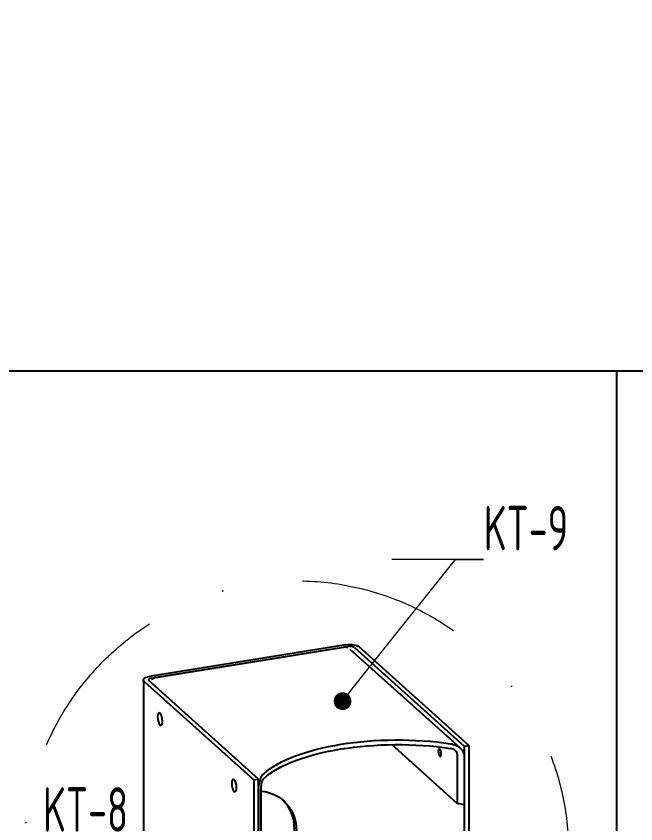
# Model space of a CAD drawing. Header units: millimetres. Extents: x -46397 to 283259, y -8690 to 23983.
# Drawn here: x 218376 to 218865, y 117 to 754 of the extents above; entities that cross this region are included whole.
import ezdxf
from ezdxf import colors
from ezdxf.entities.mleader import LeaderData, LeaderLine
from ezdxf.math import Vec2, Vec3

# ---------------------------------------------------------------- set-up
doc = ezdxf.new("R2010")
doc.units = ezdxf.units.MM
doc.linetypes.add('DASHDOT', pattern=[25.4, 12.7, -6.35, 0, -6.35])
for name, color, linetype, lineweight in [('Dtext', 255, 'Continuous', 20), ('Long_AM_Box', 5, 'DASHDOT', 9), ('Long_AM_Visible', 30, 'Continuous', 25)]:
    doc.layers.add(name, color=color, linetype=linetype, lineweight=lineweight)
doc.styles.add('Chu va so', font='arial.ttf')
doc.styles.add('Long_Text', font='isocp.shx', dxfattribs={"width": 0.7})
doc.styles.get("Standard").update_dxf_attribs({"font": 'isocp.shx', "width": 0.8})
doc.styles.add('TCVN', font='arial.ttf')

# ---------------------------------------------------------------- blocks, each defined once
blk = doc.blocks.new('_Dot')
at = {"color": 0, "linetype": 'ByBlock', "lineweight": -2}
blk.add_line((-0.5, 0), (-1, 0), dxfattribs=at)
at = {"color": 0, "linetype": 'ByBlock', "const_width": 0.5}
blk.add_lwpolyline([(-0.25, 0, 1), (0.25, 0, 1)], format="xyb", close=True, dxfattribs=at)
blk = doc.blocks.new('sdfsdfds')
at = {"layer": 'Long_AM_Box', "ltscale": 5}
blk.add_circle((38.02805573699879, 3.780616270980317), 107.3111273811064, dxfattribs=at)
at = {"layer": 'Long_AM_Visible', "color": 8, "extrusion": (1.738042615040928e-16, 0.9252312700157611, 0.3794036069741851)}
for p, q in [((57.51002722152043, 85.87197096986165), (-19.85113368803286, 73.45410318524591)), ((-19.07184874385712, 72.75526738789267), (58.28931216569617, 85.17313517251023)), ((56.44737976309261, 84.87747165383007), (-17.22991634125356, 73.05093090657465)), ((102.6456151418533, 45.12036917112528), (59.20121649264183, 84.07980396757739)), ((60.91052951249003, 84.76996289383897), (104.1608439143019, 45.98457614078688)), ((106.0027763169055, 46.28023965946704), (62.75246191509359, 85.06562641252094)), ((-22.29256379968137, 72.05643159054125), (-22.29256379966682, -84.97241702093561)), ((-21.97642860490305, 71.4651045531773), (21.27388579690887, 32.67971780012522)), ((23.11581819952698, 32.97538131880538), (-20.13449620229949, 71.76076807185927)), ((101.4280405175086, 23.35703318106971), (75.5634308828594, 46.55152093847755)), ((104.1608439143019, 45.98457614078688), (106.0027763169055, 46.28023965946704)), ((104.1608439143019, 45.98457614078688), (104.1608439143019, -80.73052138376988)), ((106.0027763169055, 46.28023965946704), (106.0027763169055, -79.25621544776368)), ((101.4280405175377, 42.78688985137524), (101.4280405175377, 23.35703318104424)), ((104.1608439143019, 42.28365106072306), (104.1608439143019, 22.85379439039207)), ((21.27388579690887, 32.67971780012522), (23.11581819952698, 32.97538131880538)), ((21.27388579690887, 32.67971780012522), (21.27388579692342, -102.2145527199827)), ((23.11581819954154, -102.4893382384216), (23.11581819952698, 32.97538131880538)), ((23.11581819952698, 29.27445623874337), (23.11581819952698, 9.844599568412377)), ((24.06687960798445, 10.93916539642669), (24.06687960798445, 30.36902206675768)), ((37.24877079282305, -103.5276815199159), (37.24877079282305, 13.22732701318637)), ((38.02805573699879, 12.52849121583313), (38.02805573699879, -103.5305111101261))]:
    blk.add_line(p, q, dxfattribs=at)
at = {"layer": 'Long_AM_Visible', "extrusion": (1.738042615040928e-16, 0.9252312700157611, 0.3794036069741851)}
for p, q in [((87.0938046961237, -27.26384395792593), (90.77766950134537, -26.67251692056379)), ((87.0938046961237, -27.26384395792593), (87.0938046961237, -50.39462570832075)), ((98.78307885877439, -37.7463809182118), (87.0938046961237, -27.26384395792593)), ((90.77766950134537, -26.67251692056379), (102.4669436639961, -37.15505388084966)), ((98.78307885877439, -37.7463809182118), (102.4669436639961, -37.15505388084966)), ((98.78307885877439, -60.87716266860662), (98.78307885877439, -37.7463809182118)), ((102.4669436639961, -37.15505388084966), (102.4669436639961, -60.28583563124266)), ((23.11581819952698, -47.78839024749686), (25.10578275442822, -49.5729216654654)), ((23.11581819952698, -49.89234702631074), (25.10578275442822, -49.5729216654654)), ((25.10578275442822, -49.5729216654654), (25.10578275442822, -72.7037034158584)), ((87.0938046961237, -50.39462570832075), (98.78307885877439, -60.8771626686048)), ((98.78307885877439, -60.87716266860662), (102.4669436639961, -60.28583563124266)), ((23.11581819952698, -73.02312877670374), (25.10578275442822, -72.7037034158584))]:
    blk.add_line(p, q, dxfattribs=at)
at = {"layer": 'Long_AM_Visible', "color": 8, "extrusion": (-1.774473704654122e-17, -5.551115123123498e-17, -1)}
blk.add_ellipse((59.06859710987192, 84.47429937515699), major_axis=(4.000000000000028, -1.576575496509856e-13), ratio=0.3794036069741851, start_param=-1.971039678010712, end_param=-0.4002433512158241, dxfattribs=at)
at = {"layer": 'Long_AM_Visible', "color": 8}
for centre, major_axis, ratio, start_param, end_param in [((56.44737976309261, 81.17654657376625), (2.670532856866992, 2.977961426948465), 0.8521067280743482, 0.2873295546134838, 0.8109283302119925), ((59.06859710987192, 84.47429937515699), (-1.999999999999992, -7.822645315850388e-14), 0.3794036069741851, -2.741349302374703, -1.170552975579796), ((-18.29256379968137, 72.05643159054125), (-2, 2.73405257878765e-16), 0.3794036069741851, -1.170552975579191, 0.4002433512157051), ((-17.22991634125356, 69.35000582651082), (-2.670532856866881, -2.977961426948865), 0.8521067280743484, -2.330664323377916, -1.80706554777983), ((18.82944676674379, 10.27069182637206), (13.35266428433508, 14.88980713474296), 0.8521067280743452, -0.7598679965829271, -0.0307150701851665), ((77.84892107482301, 3.605631124293723), (-57.14999999998651, -2.230327830507235e-12), 0.3794036069741852, -2.049243308134379, -1.996084188005885), ((77.84892107480846, 3.605631124290085), (-57.14999999998499, 1.450531931024179e-14), 0.3794036069741852, -0.3450217631526833, -0.2918626430241876), ((14.54368381357926, -51.86055191189553), (0.6339571155663577, -3.949442793055891), 0.3605093993024412, -2.438170043603986, -1.989696158347788), ((14.54368381357926, -51.86055191189553), (0.6339571155664089, -3.949442793056114), 0.360509399302447, -1.989696158347479, -0.7034226099864325)]:
    blk.add_ellipse(centre, major_axis=major_axis, ratio=ratio, start_param=start_param, end_param=end_param, dxfattribs=at)
at = {"layer": 'Long_AM_Visible', "color": 8, "extrusion": (-5.551115123125797e-17, -2.775557561562891e-16, -1)}
blk.add_ellipse((-18.29256379968137, 72.05643159054125), major_axis=(-3.999999999999992, 5.468105157575354e-16), ratio=0.3794036069741852, start_param=-0.4002433512156944, end_param=1.170552975579206, dxfattribs=at)
at = {"layer": 'Long_AM_Visible', "color": 8, "extrusion": (1.962143482061676e-16, 2.08950655315712e-17, -1)}
blk.add_ellipse((-15.74214905148256, 56.62210547420182), major_axis=(0.3962231972289094, -2.468401745660072), ratio=0.3605093993024475, start_param=-4.293489148832249, end_param=1.989696158347337, dxfattribs=at)
at = {"layer": 'Long_AM_Visible', "color": 8, "extrusion": (6.720451172271829e-17, -5.55111512312579e-16, -1)}
for centre, start_param, end_param in [((77.84892107482301, 26.73641287468308), -2.746314672782704, -1.19576468323971), ((77.84892107482301, 24.88595033465026), -2.746314672782703, -1.195764683239708)]:
    blk.add_ellipse(centre, major_axis=(57.15000000000001, -2.259338469127797e-12), ratio=0.3794036069741861, start_param=start_param, end_param=end_param, dxfattribs=at)
at = {"layer": 'Long_AM_Visible', "color": 8, "extrusion": (7.002447631044049e-16, -1.064243188009057e-17, -1)}
blk.add_ellipse((94.52606206992641, 43.42495789546956), major_axis=(-0.2377339183373456, 1.481041047396044), ratio=0.3605093993024467, start_param=-4.293489148832234, end_param=1.989696158347352, dxfattribs=at)
at = {"layer": 'Long_AM_Visible', "color": 8, "extrusion": (4.291548466309907e-16, 5.828623543017224e-17, -0.9999999999999999)}
blk.add_ellipse((13.48103635515145, 30.41576307348987), major_axis=(0.3962231972289098, -2.468401745660074), ratio=0.3605093993024474, start_param=-4.293489148832256, end_param=1.989696158347331, dxfattribs=at)
at = {"layer": 'Long_AM_Visible', "color": 8, "extrusion": (2.471419995042351e-17, 3.70610883213973e-17, -1)}
blk.add_ellipse((19.60873171091953, 9.571856029018818), major_axis=(13.35266428433519, 14.88980713474287), ratio=0.8521067280743448, start_param=-0.5664641663630228, end_param=0.7598679965829196, dxfattribs=at)
at = {"layer": 'Long_AM_Visible', "extrusion": (2.118634616653763e-16, -3.281472321843968e-17, -1)}
blk.add_ellipse((91.7695143611927, -39.32132453717531), major_axis=(-0.6339571155660083, 3.949442793056158), ratio=0.360509399302398, start_param=-5.864285475627827, end_param=0.4188998315517596, dxfattribs=at)
at = {"layer": 'Long_AM_Visible', "color": 8, "extrusion": (4.548814334304659e-17, -3.299220873405982e-18, -1)}
blk.add_ellipse((12.70175141096115, -52.15621543057568), major_axis=(0.6339571155662536, -3.949442793056106), ratio=0.3605093993024475, start_param=-4.293489148832251, end_param=1.989696158347336, dxfattribs=at)
at = {"layer": 'Long_AM_Visible', "color": 8}
for points, knots in [([(98.78307885877439, 46.91228028823025), (99.48002179821196, 46.80818683614416), (100.2276311619644, 46.58648468547472), (101.6337057738565, 45.91663286441508), (102.2928286457609, 45.47019051692405), (103.1872159814229, 44.60108800937269), (103.5334662949899, 44.17294549500366), (103.8993562032119, 43.47881293614228), (103.9965101265698, 43.23871195648826), (104.1272962380026, 42.75753732524936), (104.1608439143019, 42.51645963774899), (104.1608439143019, 42.28365106072306)], [2.174184526208085, 2.174184526208085, 2.174184526208085, 2.174184526208085, 2.398884981450443, 2.398884981450443, 2.623585436692801, 2.623585436692801, 2.774558659001991, 2.774558659001991, 2.850045270156585, 2.850045270156585, 2.925531881311179, 2.925531881311179, 2.925531881311179, 2.925531881311179]), ([(101.4280405175377, 42.78688985137524), (101.4280405175377, 43.01785509316869), (101.3614536272507, 43.26553189666811), (101.1227857257181, 43.7254436828207), (100.9516753306671, 43.93804790696595), (100.5092398990237, 44.36517352051669), (100.1839602876571, 44.58169534119043), (99.4914046444319, 44.904858232263), (99.12391075091728, 45.01091204813929), (98.78307885877439, 45.06181774819925)], [0, 0, 0, 0, 0.07488892213617696, 0.07488892213617696, 0.1497778442723539, 0.1497778442723539, 0.2596650057458754, 0.2596650057458754, 0.3695521672193968, 0.3695521672193968, 0.3695521672193968, 0.3695521672193968]), ([(23.11581819952698, 29.27445623874337), (23.11581819952698, 29.5072648157693), (23.12666392029496, 29.7554684477218), (23.16928798572917, 30.26447855380684), (23.20105501759099, 30.52527368228039), (23.32215608259139, 31.29757711457023), (23.43871046566346, 31.80000816682332), (23.74959373932506, 32.86257844159991), (23.98679162315966, 33.45289650794984), (24.5204003930121, 34.43410265067723), (24.81736867291329, 34.82347843650314), (25.10578275444277, 35.08573954097483)], [2.925755716789439, 2.925755716789439, 2.925755716789439, 2.925755716789439, 3.001242327944034, 3.001242327944034, 3.076728939098629, 3.076728939098629, 3.227702161407819, 3.227702161407819, 3.452402616650176, 3.452402616650176, 3.677103071892533, 3.677103071892533, 3.677103071892533, 3.677103071892533]), ([(25.10578275444277, 33.23527700094382), (24.96473718016932, 33.10702123793635), (24.81563447136432, 32.91804430882985), (24.5405581251398, 32.43955895403087), (24.41441636087256, 32.15057582471491), (24.24536440781958, 31.62529540834112), (24.18087263182679, 31.37487276762295), (24.09152173904295, 30.86230802266618), (24.06687960798445, 30.59998730855114), (24.06687960798445, 30.36902206675768)], [-0.3695521672193973, -0.3695521672193973, -0.3695521672193973, -0.3695521672193973, -0.2596650057458754, -0.2596650057458754, -0.1497778442723534, -0.1497778442723534, -0.07488892213617682, -0.07488892213617682, 0, 0, 0, 0])]:
    blk.add_open_spline(points, degree=3, knots=knots, dxfattribs=at)
blk = doc.blocks.new('*U2445')
at = {"lineweight": 25}
for points in [[(0, 0), (4693.427836092407, 0), (4693.427836092407, 3074.440533746939), (0, 3074.440533746939)], [(0, 0), (3548.689355234637, 0), (3548.689355234637, 3074.440533746939), (0, 3074.440533746939)]]:
    blk.add_lwpolyline(points, close=True, dxfattribs=at)
at = {"layer": 'Dtext', "ltscale": 0.1}
for tag, p, height, style in [('FOR_APPROVAL3', (3783.364720375291, 1153.326696020737, -0.1849252885855333), 24.53004456502313, 'TCVN'), ('REV_3', (3578.925188390155, 1154.765434159389), 20.44170380418595, 'TCVN'), ('FOR_APPROVAL2', (3783.364720375291, 1077.010797296883, -0.1849252885855333), 24.53004456502313, 'TCVN'), ('REV_2', (3578.925188390155, 1078.449535435818), 20.44170380418595, 'TCVN'), ('FOR_APPROVAL1', (3783.364720375291, 1000.694901890373, -0.1769766763684764), 24.53004456502313, 'TCVN'), ('REV_1', (3578.925188279587, 1002.133636711971), 20.44170380418595, 'TCVN'), ('REV_0', (3578.925188390155, 925.8177379884004), 20.44170380418595, 'TCVN'), ('NGUOI_VE', (4001.165317695511, 924.7272402916037, -0.1718074640625468), 24.53004456502313, 'TCVN'), ('NGUOI_KIEM_2', (4217.934983843571, 924.7272402916037, -0.1996694552420976), 24.53004456502313, 'TCVN'), ('NGUOI_DUYET', (4479.778584790191, 924.7272402916037, -0.1996694552420976), 24.53004456502313, 'TCVN'), ('1.1_A4', (4492.911998347731, 46.55445540257244, -0.1898931706100319), 24.53004456502313, 'Chu va so'), ('A4_A4', (4574.539814573996, 46.55445540257244, -0.1898931706100319), 24.53004456502313, 'Chu va so'), ('REV.', (4641.756977988814, 46.55445540257244, -0.1898931706100319), 24.53004456502313, 'Chu va so')]:
    blk.add_attdef(tag, p, '', height=height, dxfattribs=dict(at, style=style))
for tag, p, height, style, width in [('NGAY_REV03', (3630.73292292778, 1153.326700443477, -0.1849252885855333), 21.25937195635339, 'TCVN', 0.95), ('NGAY_REV02', (3630.73292292778, 1077.010801719914, -0.1849252885855333), 21.25937195635339, 'TCVN', 0.95), ('NGAY_REV01', (3630.73292292778, 1000.69490299606, -0.1849252885855333), 21.25937195635339, 'TCVN', 0.95), ('NGAY_REV0', (3630.73292292778, 924.3790042722135, -0.2008225137106178), 21.25937195635339, 'TCVN', 0.95), ('DWD.NO', (3628.832651788113, 19.90151634522098, -0.1898931706100319), 32.70672608669751, 'Chu va so', 0.85)]:
    blk.add_attdef(tag, p, '', height=height, dxfattribs=dict(at, style=style, width=width))
at = {"layer": 'Dtext', "lineweight": 25, "ltscale": 0.1, "style": 'Chu va so'}
for tag, p, height in [('PROJECT_CODE', (3865.222981209529, 384.3046450833597), 49.06008913004626), ('TITLE1', (3652.754540306325, 293.0805369645583, -0.1898931706101009), 32.70672608669751), ('TITLE2', (3652.754540306325, 216.1673041168482, -0.1898931706101009), 32.70672608669751), ('TITLE3', (3652.754540306325, 139.8514053932768, -0.1898931706101009), 32.70672608669751)]:
    blk.add_attdef(tag, p, '', height=height, dxfattribs=at)

msp = doc.modelspace()

# ---------------------------------------------------------------- block references
at = {"layer": 'Long_AM_Visible', "xscale": 2, "yscale": 2, "zscale": 2}
msp.add_blockref('sdfsdfds', (218521.3838813587, 86.56925705679896), dxfattribs=at)

# ---------------------------------------------------------------- leaders
at = {"color": 3, "ltscale": 5}
ml = msp.add_multileader_mtext('Standard', dxfattribs=at)
ml.set_content('{\\fArial|b0|i0|c0|p34;Khoan lỗ %%C10 cho cùm ống DN200 (theo thực tế)}', color=3)
ml.set_leader_properties(lineweight=9)
ml.set_arrow_properties(name='DOT')
ml.build(insert=Vec2(0, 0))
ml.multileader.update_dxf_attribs({"has_dogleg": 0, "text_left_attachment_type": 5, "text_right_attachment_type": 6, "dogleg_length": 0.1, "arrow_head_size": 17.4, "scale": 300})
ctx = ml.context
ctx.base_point, ctx.scale, ctx.char_height, ctx.arrow_head_size, ctx.landing_gap_size, ctx.plane_origin = Vec3(148509.9630124508, 665.2759780762876), 300, 24, 17.4, 18, Vec3(149312.4264159832, -378.7601148479444)
ctx.left_attachment, ctx.right_attachment = 5, 6
notes = []
notes.append((ctx, [(0, (1, 1, 0), (148878.3302702953, 716.2937134105305), (-1, 0), 30, [(0, [(149054.4221240937, 441.3538840785332)], 0, [])])]))
ctx.mtext.insert, ctx.mtext.width, ctx.mtext.flow_direction = Vec3(148527.9630124508, 747.3496479262194), 309.9931083408397, 5
ml = msp.add_multileader_mtext('Standard', dxfattribs=at)
ml.set_content('{\\fArial|b0|i0|c0|p34;Khoan lỗ %%C10 cho cùm ống DN100 (theo thực tế)}', color=3)
ml.set_leader_properties(lineweight=9)
ml.set_arrow_properties(name='DOT')
ml.build(insert=Vec2(0, 0))
ml.multileader.update_dxf_attribs({"has_dogleg": 0, "text_left_attachment_type": 5, "text_right_attachment_type": 6, "dogleg_length": 0.1, "arrow_head_size": 17.4, "scale": 300})
ctx = ml.context
ctx.base_point, ctx.scale, ctx.char_height, ctx.arrow_head_size, ctx.landing_gap_size, ctx.plane_origin = Vec3(149602.5543889184, 578.0547077444462), 300, 24, 17.4, 18, Vec3(149253.6582158183, -389.587401460627)
ctx.left_attachment, ctx.right_attachment = 5, 6
notes.append((ctx, [(0, (1, 1, 0), (149572.5543889184, 578.0547077444462), (1, 0), 30, [(0, [(149511.6625077079, 430.5265974658505)], 0, [])])]))
ctx.mtext.insert, ctx.mtext.width, ctx.mtext.flow_direction = Vec3(149620.5543889184, 660.128377594378), 306.4046363133917, 5
at = {"layer": 'Long_AM_Visible'}
ml = msp.add_multileader_mtext('Standard', dxfattribs=at)
ml.set_content('KT-9', color=2, style='Long_Text')
ml.set_leader_properties(color=3, lineweight=9)
ml.set_arrow_properties(name='DOT')
ml.build(insert=Vec2(0, 0))
ml.multileader.update_dxf_attribs({"text_left_attachment_type": 5, "text_right_attachment_type": 5, "dogleg_length": 22.17292483380399, "arrow_head_size": 14})
ctx = ml.context
ctx.base_point, ctx.char_height, ctx.arrow_head_size, ctx.landing_gap_size, ctx.plane_origin = Vec3(218744.997789069, 325.6001430555843), 35, 14, 0, Vec3(218671.6797255916, 443.8807466705621)
ctx.left_attachment, ctx.right_attachment = 5, 5
notes.append((ctx, [(1, (1, 1, 0), (218722.8248642352, 325.6001430555843), (1, 0), 22.17292483380399, [(0, [(218633.7975215482, 213.93649214787)], 0, [])])]))
ctx.mtext.insert, ctx.mtext.width, ctx.mtext.defined_height, ctx.mtext.flow_direction = Vec3(218744.997789069, 367.7433899860043), 159.1430620669271, 71.4824813662708, 5
ml = msp.add_multileader_mtext('Standard', dxfattribs=at)
ml.set_content('KT-11', color=2, style='Long_Text')
ml.set_leader_properties(color=3, lineweight=9)
ml.set_arrow_properties(name='DOT')
ml.build(insert=Vec2(0, 0))
ml.multileader.update_dxf_attribs({"text_left_attachment_type": 5, "text_right_attachment_type": 5, "dogleg_length": 22.17292483380399, "arrow_head_size": 14})
ctx = ml.context
ctx.base_point, ctx.char_height, ctx.arrow_head_size, ctx.landing_gap_size, ctx.plane_origin = Vec3(218265.0742470034, 267.4545201856236), 35, 14, 0, Vec3(218248.0223999322, 351.7410140464781)
ctx.left_attachment, ctx.right_attachment = 5, 5
notes.append((ctx, [(1, (1, 1, 0), (218242.9013221696, 267.4545201856236), (1, 0), 22.17292483380399, [(0, [(218030.4099972504, 137.8024036216302)], 0, [])])]))
ctx.mtext.insert, ctx.mtext.width, ctx.mtext.defined_height, ctx.mtext.flow_direction = Vec3(218265.0742470034, 309.5977671160508), 159.1430620669271, 71.4824813662708, 5
ml = msp.add_multileader_mtext('Standard', dxfattribs=at)
ml.set_content('KT-8', color=2, style='Long_Text')
ml.set_leader_properties(color=3, lineweight=9)
ml.set_arrow_properties(name='DOT')
ml.build(insert=Vec2(0, 0))
ml.multileader.update_dxf_attribs({"text_left_attachment_type": 5, "text_right_attachment_type": 5, "dogleg_length": 22.17292483380399, "arrow_head_size": 14})
ctx = ml.context
ctx.base_point, ctx.char_height, ctx.arrow_head_size, ctx.landing_gap_size, ctx.plane_origin = Vec3(218398.4496808568, 103.9353070898433), 35, 14, 0, Vec3(218372.5015070461, -105.0519658456324)
ctx.left_attachment, ctx.right_attachment, ctx.text_align_type = 5, 5, 2
notes.append((ctx, [(0, (1, 1, 0), (218486.8951056906, 103.9353070898433), (-1, 0), 22.17292483380399, [(0, [(218516.1176048467, 62.53021395737596)], 0, [])])]))
ctx.mtext.insert, ctx.mtext.width, ctx.mtext.defined_height, ctx.mtext.alignment, ctx.mtext.flow_direction = Vec3(218464.7221808567, 146.0785540202633), 159.1430620669271, 71.4824813662708, 3, 5
for ctx, leaders in notes:
    for number, flags, end, landing, length, lines in leaders:
        leader = LeaderData()
        leader.index, (leader.has_last_leader_line, leader.has_dogleg_vector, leader.attachment_direction) = number, flags
        leader.last_leader_point, leader.dogleg_vector, leader.dogleg_length = Vec3(end), Vec3(landing), length
        for number, points, colour, breaks in lines:
            line = LeaderLine()
            line.index, line.vertices, line.color, line.breaks = number, Vec3.list(points), colors.encode_raw_color(colour), breaks
            leader.lines.append(line)
        ctx.leaders.append(leader)

# ---------------------------------------------------------------- next in the draw order: block references
at = {"xscale": 0.9084576280678549, "yscale": 0.9084576280678549, "zscale": 0.9084576280678549}
msp.add_blockref('*U2445', (215626.0280702166, -2319.06152105644, -0.2293685677875873), dxfattribs=at)

doc.saveas('drawing.dxf')
